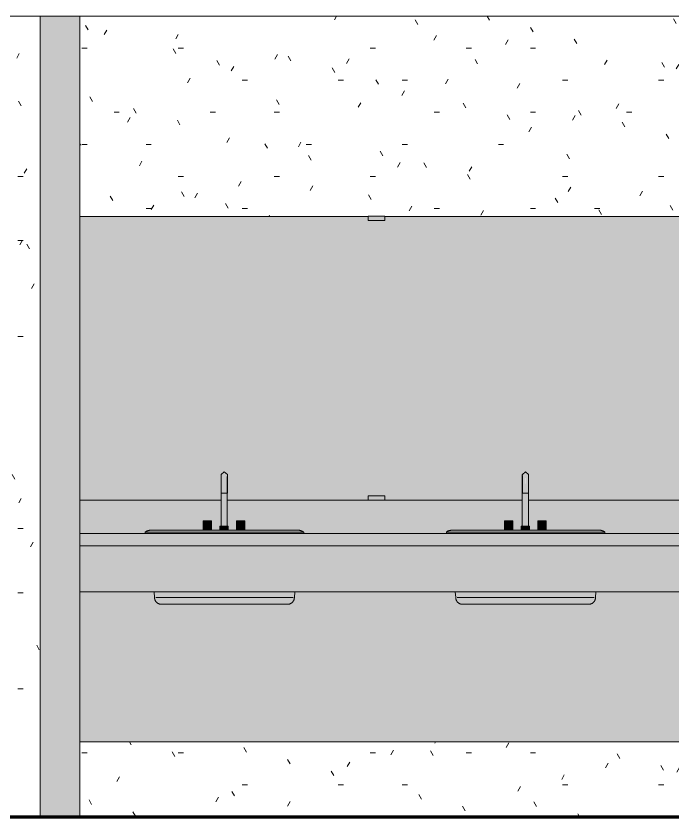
# Model space of a CAD drawing. Header units: inches. Extents: x -1667 to 6641, y -48 to 265.
# Drawn here: x 5582.5 to 5661.3, y 0 to 96 of the extents above; entities that cross this region are included whole.
import ezdxf

# ---------------------------------------------------------------- set-up
doc = ezdxf.new("R2010")
doc.units = ezdxf.units.IN
doc.header["$MEASUREMENT"] = 0
for name, color, linetype, lineweight in [('A-CLNG', 13, 'Continuous', 18), ('A-WALL-PATT', 111, 'Continuous', 18), ('C-TOPO', 7, 'Continuous', 9), ('I-WALL', 2, 'Continuous', 18), ('P-SANR-FIXT', 6, 'Continuous', 9), ('Q-CASE', 31, 'Continuous', 9), ('Q-SPCQ', 91, 'Continuous', 9)]:
    doc.layers.add(name, color=color, linetype=linetype, lineweight=lineweight)

# ---------------------------------------------------------------- blocks, each defined once
blk = doc.blocks.new('Open Source Metal Building_Exterior_rvt-18-MEN - SOUTH ELEVATION')
at = {"layer": 'C-TOPO', "color": 10, "lineweight": 80}
blk.add_line((-1113.61, 0), (-870.044, 0), dxfattribs=at)
at = {"layer": 'C-TOPO'}
blk.add_line((-1113.61, 0), (-870.044, 0), dxfattribs=at)
blk = doc.blocks.new('Sink Vanity-Round - 19_ x 19_-595517-MEN - SOUTH ELEVATION')
at = {"layer": 'P-SANR-FIXT'}
for points in [[(-993.263, 38.812), (-993.277, 41.369), (-993.565, 41.234), (-993.655, 40.943), (-993.644, 40.297), (-993.637, 40.25), (-993.651, 39.757), (-993.65, 39.031), (-993.655, 38.812), (-993.263, 38.812)], [(-992.971, 38.812), (-992.899, 38.812), (-992.904, 39.757), (-992.899, 39.937), (-992.914, 40.276), (-992.9, 40.507), (-992.904, 40.908), (-992.906, 41.007), (-992.991, 41.234), (-993.077, 41.293), (-993.277, 41.369), (-993.266, 40.206), (-993.263, 38.812), (-993.1, 38.812)], [(-993.288, 34.857), (-993.288, 38.812), (-993.656, 38.812), (-993.665, 34.857), (-993.398, 34.857)], [(-993.176, 34.857), (-992.915, 34.857), (-992.924, 38.812), (-993.288, 38.812), (-993.288, 34.857)], [(-995.138, 34.375), (-994.79, 34.375), (-994.79, 35.5), (-995.79, 35.5), (-995.79, 34.38), (-995.176, 34.375)], [(-992.79, 34.375), (-992.79, 34.857), (-993.79, 34.857), (-993.79, 34.375), (-992.838, 34.375)], [(-991.297, 34.375), (-990.79, 34.38), (-990.79, 35.5), (-991.79, 35.5), (-991.79, 34.375), (-991.398, 34.375)], [(-1002.754, 34.156), (-993.2, 34.156), (-993.204, 34.375), (-1002.178, 34.374), (-1002.321, 34.347), (-1002.465, 34.288)], [(-999.341, 34), (-993.2, 34), (-993.2, 34.156), (-1002.754, 34.156), (-1002.754, 34), (-1000.647, 34)], [(-1000.935, 34.374), (-1000.935, 34.375), (-1000.971, 34.375)], [(-983.98, 34), (-983.754, 34), (-983.754, 34.156), (-993.2, 34.156), (-993.2, 34), (-984.671, 34)], [(-997.931, 26.334), (-993.206, 26.334), (-993.206, 27), (-1001.464, 27), (-1001.455, 26.334), (-997.98, 26.334)], [(-987.661, 26.334), (-985.058, 26.334), (-985.047, 27), (-993.206, 27), (-993.206, 26.334), (-988.456, 26.334)], [(-1000.317, 25.5), (-993.211, 25.5), (-993.206, 26.334), (-1001.455, 26.334), (-1001.476, 26.232), (-1001.424, 26.017), (-1001.397, 25.883), (-1001.19, 25.685), (-1001.045, 25.572), (-1000.775, 25.508), (-1000.695, 25.5), (-1000.319, 25.5)]]:
    blk.add_hatch(color=256, dxfattribs=at).paths.add_polyline_path(points, flags=0)
h = blk.add_hatch(color=256, dxfattribs=at)
h.paths.add_polyline_path([(-987.288, 34.156), (-983.754, 34.156), (-984.026, 34.309), (-984.318, 34.374), (-985.735, 34.38), (-989.724, 34.382), (-992.538, 34.375), (-993.203, 34.361), (-993.2, 34.156), (-988.456, 34.156)], flags=0)
h.paths.add_polyline_path([(-992.538, 34.208), (-993.201, 34.232), (-993.2, 34.232)], flags=0)
h = blk.add_hatch(color=256, dxfattribs=at)
h.paths.add_polyline_path([(-988.456, 25.5), (-985.683, 25.519), (-985.505, 25.572), (-985.298, 25.692), (-985.258, 25.723), (-985.216, 25.828), (-985.068, 25.976), (-985.074, 26.098), (-985.035, 26.207), (-985.058, 26.334), (-993.206, 26.334), (-993.211, 25.5), (-989.697, 25.5)], flags=0)
h.paths.add_polyline_path([(-992.538, 25.541), (-993.209, 25.556), (-993.208, 25.556)], flags=0)
for p, q in [((-993.665, 38.812), (-993.665, 34.857)), ((-993.263, 38.812), (-993.631, 38.812)), ((-992.9, 38.812), (-993.263, 38.812)), ((-992.915, 34.857), (-992.915, 38.812)), ((-995.79, 35.5), (-995.79, 34.376)), ((-995.79, 35.5), (-994.79, 35.5)), ((-995.79, 35.5), (-995.79, 35.5)), ((-994.79, 34.375), (-994.79, 35.5)), ((-993.79, 34.857), (-993.79, 34.375)), ((-993.79, 34.857), (-992.79, 34.857)), ((-993.79, 34.857), (-993.79, 34.857)), ((-992.79, 34.375), (-992.79, 34.857)), ((-991.79, 35.5), (-991.79, 34.375)), ((-991.79, 35.5), (-990.79, 35.5)), ((-991.79, 35.5), (-991.79, 35.5)), ((-990.79, 34.377), (-990.79, 35.5)), ((-1002.754, 34.156), (-1002.754, 34)), ((-1002.754, 34.156), (-993.2, 34.156)), ((-993.204, 34.375), (-995.138, 34.375)), ((-991.273, 34.375), (-993.204, 34.375)), ((-993.2, 34.156), (-983.754, 34.156)), ((-983.754, 34), (-983.754, 34.156)), ((-1001.69, 27), (-1001.634, 26.334)), ((-984.874, 26.334), (-984.817, 27)), ((-993.206, 26.334), (-1001.496, 26.334)), ((-985.011, 26.334), (-993.206, 26.334))]:
    blk.add_line(p, q, dxfattribs=at)
at = {"layer": 'P-SANR-FIXT', "flags": 128}
for points in [[(-993.277, 41.369), (-993.649, 41.045), (-993.653, 41.014), (-993.654, 40.996), (-993.654, 40.98), (-993.655, 40.961), (-993.655, 40.941), (-993.656, 40.917), (-993.656, 40.89), (-993.657, 40.86), (-993.657, 40.827), (-993.658, 40.791), (-993.658, 40.752), (-993.659, 40.71), (-993.659, 40.665), (-993.659, 40.616), (-993.66, 40.565), (-993.66, 40.512), (-993.661, 40.455), (-993.661, 40.396), (-993.661, 40.335), (-993.662, 40.271), (-993.662, 40.204), (-993.662, 40.136), (-993.663, 40.065), (-993.663, 39.993), (-993.663, 39.918), (-993.663, 39.842), (-993.664, 39.764), (-993.664, 39.685), (-993.664, 39.604), (-993.664, 39.522), (-993.664, 39.439), (-993.665, 39.355), (-993.665, 39.269), (-993.665, 39.184), (-993.665, 39.097), (-993.665, 39.011), (-993.665, 38.923), (-993.665, 38.836), (-993.665, 38.812)], [(-993.277, 41.369), (-992.906, 41.045), (-992.902, 41.014), (-992.901, 40.996), (-992.901, 40.98), (-992.9, 40.961), (-992.9, 40.941), (-992.899, 40.917), (-992.899, 40.89), (-992.898, 40.86), (-992.898, 40.827), (-992.897, 40.791), (-992.897, 40.752), (-992.896, 40.71), (-992.896, 40.665), (-992.896, 40.616), (-992.895, 40.565), (-992.895, 40.512), (-992.894, 40.455), (-992.894, 40.396), (-992.894, 40.335), (-992.893, 40.271), (-992.893, 40.204), (-992.893, 40.136), (-992.892, 40.065), (-992.892, 39.993), (-992.892, 39.918), (-992.892, 39.842), (-992.891, 39.764), (-992.891, 39.685), (-992.891, 39.604), (-992.891, 39.522), (-992.891, 39.439), (-992.89, 39.355), (-992.89, 39.269), (-992.89, 39.184), (-992.89, 39.097), (-992.89, 39.011), (-992.89, 38.923), (-992.89, 38.836), (-992.89, 38.812)], [(-993.651, 40.962), (-993.65, 40.958), (-993.65, 40.948), (-993.65, 40.933), (-993.649, 40.913), (-993.649, 40.891), (-993.648, 40.864), (-993.648, 40.834), (-993.647, 40.801), (-993.647, 40.764), (-993.647, 40.724), (-993.646, 40.681), (-993.646, 40.635), (-993.645, 40.586), (-993.645, 40.534), (-993.645, 40.48), (-993.644, 40.423), (-993.644, 40.363), (-993.643, 40.3), (-993.643, 40.235), (-993.643, 40.168), (-993.642, 40.099), (-993.642, 40.028), (-993.642, 39.955), (-993.642, 39.879), (-993.641, 39.803), (-993.641, 39.724), (-993.641, 39.644), (-993.641, 39.563), (-993.641, 39.481), (-993.641, 39.397), (-993.64, 39.313), (-993.64, 39.227), (-993.64, 39.142), (-993.64, 39.055), (-993.64, 38.968), (-993.64, 38.881), (-993.64, 38.812)], [(-992.904, 40.962), (-992.905, 40.958), (-992.905, 40.948), (-992.905, 40.933), (-992.906, 40.913), (-992.906, 40.891), (-992.907, 40.864), (-992.907, 40.834), (-992.908, 40.801), (-992.908, 40.764), (-992.908, 40.724), (-992.909, 40.681), (-992.909, 40.635), (-992.91, 40.586), (-992.91, 40.534), (-992.91, 40.48), (-992.911, 40.423), (-992.911, 40.363), (-992.912, 40.3), (-992.912, 40.235), (-992.912, 40.168), (-992.913, 40.099), (-992.913, 40.028), (-992.913, 39.955), (-992.913, 39.879), (-992.914, 39.803), (-992.914, 39.724), (-992.914, 39.644), (-992.914, 39.563), (-992.914, 39.481), (-992.914, 39.397), (-992.915, 39.313), (-992.915, 39.227), (-992.915, 39.142), (-992.915, 39.055), (-992.915, 38.968), (-992.915, 38.881), (-992.915, 38.812)], [(-1002.754, 34.156), (-1002.718, 34.182), (-1002.682, 34.207), (-1002.645, 34.23), (-1002.607, 34.252), (-1002.568, 34.272), (-1002.528, 34.291), (-1002.487, 34.308), (-1002.446, 34.323), (-1002.404, 34.337), (-1002.362, 34.349), (-1002.32, 34.359), (-1002.276, 34.368), (-1002.233, 34.374), (-1002.19, 34.38), (-1002.146, 34.383), (-1002.102, 34.385), (-1002.083, 34.385)], [(-993.203, 34.385), (-993.557, 34.385), (-993.909, 34.385), (-994.261, 34.385), (-994.611, 34.385), (-994.959, 34.385), (-995.304, 34.385), (-995.645, 34.385), (-995.983, 34.385), (-996.317, 34.385), (-996.646, 34.385), (-996.969, 34.385), (-997.286, 34.385), (-997.597, 34.385), (-997.901, 34.385), (-998.198, 34.385), (-998.486, 34.385), (-998.766, 34.385), (-999.038, 34.385), (-999.3, 34.385), (-999.552, 34.385), (-999.795, 34.385), (-1000.027, 34.385), (-1000.248, 34.385), (-1000.458, 34.385), (-1000.656, 34.385), (-1000.843, 34.385), (-1001.017, 34.385), (-1001.179, 34.385), (-1001.328, 34.385), (-1001.465, 34.385), (-1001.588, 34.385), (-1001.698, 34.385), (-1001.794, 34.385), (-1001.877, 34.385), (-1001.946, 34.385), (-1002.001, 34.385), (-1002.042, 34.385), (-1002.069, 34.385), (-1002.082, 34.385), (-1002.083, 34.385)], [(-1002.083, 34.385), (-1002.076, 34.385), (-1002.055, 34.385), (-1002.02, 34.385), (-1001.97, 34.385), (-1001.907, 34.385), (-1001.83, 34.385), (-1001.739, 34.385), (-1001.635, 34.385), (-1001.517, 34.385), (-1001.386, 34.385), (-1001.242, 34.385), (-1001.085, 34.385), (-1000.916, 34.385), (-1000.735, 34.385), (-1000.541, 34.385), (-1000.336, 34.385), (-1000.119, 34.385), (-999.892, 34.385), (-999.654, 34.385), (-999.405, 34.385), (-999.147, 34.385), (-998.879, 34.385), (-998.603, 34.385), (-998.318, 34.385), (-998.024, 34.385), (-997.723, 34.385), (-997.415, 34.385), (-997.101, 34.385), (-996.78, 34.385), (-996.453, 34.385), (-996.121, 34.385), (-995.789, 34.385)], [(-994.79, 34.385), (-994.754, 34.385), (-994.405, 34.385), (-994.054, 34.385), (-993.789, 34.385)], [(-984.424, 34.385), (-984.431, 34.385), (-984.452, 34.385), (-984.488, 34.385), (-984.537, 34.385), (-984.6, 34.385), (-984.677, 34.385), (-984.768, 34.385), (-984.872, 34.385), (-984.99, 34.385), (-985.121, 34.385), (-985.265, 34.385), (-985.422, 34.385), (-985.591, 34.385), (-985.773, 34.385), (-985.966, 34.385), (-986.172, 34.385), (-986.388, 34.385), (-986.616, 34.385), (-986.854, 34.385), (-987.102, 34.385), (-987.36, 34.385), (-987.628, 34.385), (-987.905, 34.385), (-988.19, 34.385), (-988.483, 34.385), (-988.784, 34.385), (-989.092, 34.385), (-989.407, 34.385), (-989.728, 34.385), (-990.054, 34.385), (-990.386, 34.385), (-990.722, 34.385), (-991.062, 34.385), (-991.406, 34.385), (-991.753, 34.385), (-992.102, 34.385), (-992.453, 34.385), (-992.805, 34.385), (-993.158, 34.385), (-993.203, 34.385)], [(-992.79, 34.385), (-992.598, 34.385), (-992.247, 34.385), (-991.897, 34.385), (-991.789, 34.385)], [(-990.79, 34.385), (-990.524, 34.385), (-990.19, 34.385), (-989.862, 34.385), (-989.538, 34.385), (-989.221, 34.385), (-988.91, 34.385), (-988.606, 34.385), (-988.31, 34.385), (-988.021, 34.385), (-987.741, 34.385), (-987.469, 34.385), (-987.207, 34.385), (-986.955, 34.385), (-986.712, 34.385), (-986.481, 34.385), (-986.259, 34.385), (-986.05, 34.385), (-985.851, 34.385), (-985.665, 34.385), (-985.49, 34.385), (-985.328, 34.385), (-985.179, 34.385), (-985.043, 34.385), (-984.919, 34.385), (-984.809, 34.385), (-984.713, 34.385), (-984.63, 34.385), (-984.561, 34.385), (-984.506, 34.385), (-984.465, 34.385), (-984.438, 34.385), (-984.425, 34.385), (-984.424, 34.385)], [(-984.424, 34.385), (-984.38, 34.384), (-984.336, 34.381), (-984.293, 34.377), (-984.249, 34.371), (-984.206, 34.363), (-984.163, 34.353), (-984.121, 34.342), (-984.079, 34.329), (-984.037, 34.314), (-983.997, 34.298), (-983.957, 34.28), (-983.917, 34.261), (-983.879, 34.24), (-983.841, 34.217), (-983.804, 34.193), (-983.769, 34.168), (-983.754, 34.156)], [(-1000.824, 25.5), (-1000.857, 25.501), (-1000.889, 25.503), (-1000.921, 25.506), (-1000.953, 25.51), (-1000.985, 25.516), (-1001.017, 25.523), (-1001.048, 25.532), (-1001.079, 25.541), (-1001.11, 25.552), (-1001.14, 25.564), (-1001.169, 25.577), (-1001.198, 25.591), (-1001.227, 25.607), (-1001.254, 25.624), (-1001.281, 25.641), (-1001.308, 25.66), (-1001.333, 25.68), (-1001.358, 25.701), (-1001.382, 25.723), (-1001.405, 25.746), (-1001.427, 25.769), (-1001.448, 25.794), (-1001.468, 25.819), (-1001.488, 25.845), (-1001.506, 25.872), (-1001.523, 25.9), (-1001.538, 25.928), (-1001.553, 25.957), (-1001.567, 25.986), (-1001.579, 26.016), (-1001.59, 26.047), (-1001.6, 26.078), (-1001.609, 26.109), (-1001.616, 26.14), (-1001.622, 26.172), (-1001.627, 26.204), (-1001.631, 26.236), (-1001.633, 26.269), (-1001.634, 26.301), (-1001.634, 26.333), (-1001.634, 26.334)], [(-984.874, 26.334), (-984.873, 26.302), (-984.874, 26.269), (-984.877, 26.237), (-984.88, 26.205), (-984.885, 26.173), (-984.891, 26.141), (-984.899, 26.109), (-984.907, 26.078), (-984.917, 26.047), (-984.928, 26.017), (-984.94, 25.987), (-984.954, 25.958), (-984.969, 25.929), (-984.984, 25.9), (-985.001, 25.873), (-985.019, 25.846), (-985.038, 25.82), (-985.059, 25.794), (-985.08, 25.77), (-985.102, 25.746), (-985.125, 25.723), (-985.149, 25.701), (-985.173, 25.681), (-985.199, 25.661), (-985.225, 25.642), (-985.252, 25.624), (-985.28, 25.607), (-985.309, 25.592), (-985.338, 25.577), (-985.367, 25.564), (-985.397, 25.552), (-985.428, 25.541), (-985.459, 25.532), (-985.49, 25.523), (-985.521, 25.516), (-985.553, 25.51), (-985.585, 25.506), (-985.618, 25.503), (-985.65, 25.501), (-985.682, 25.5), (-985.683, 25.5)], [(-1000.519, 25.5), (-1000.598, 25.5), (-1000.666, 25.5), (-1000.721, 25.5), (-1000.765, 25.5), (-1000.797, 25.5), (-1000.817, 25.5), (-1000.824, 25.5), (-1000.824, 25.5)], [(-1000.824, 25.5), (-1000.818, 25.5), (-1000.8, 25.5), (-1000.77, 25.5), (-1000.728, 25.5), (-1000.673, 25.5), (-1000.607, 25.5), (-1000.529, 25.5), (-1000.44, 25.5), (-1000.339, 25.5), (-1000.227, 25.5), (-1000.103, 25.5), (-999.969, 25.5), (-999.824, 25.5), (-999.668, 25.5), (-999.502, 25.5), (-999.326, 25.5), (-999.14, 25.5), (-998.945, 25.5), (-998.741, 25.5), (-998.528, 25.5), (-998.307, 25.5), (-998.077, 25.5), (-997.84, 25.5), (-997.596, 25.5), (-997.344, 25.5), (-997.086, 25.5), (-996.822, 25.5), (-996.552, 25.5), (-996.277, 25.5), (-995.997, 25.5), (-995.713, 25.5), (-995.424, 25.5), (-995.133, 25.5), (-994.838, 25.5), (-994.54, 25.5), (-994.241, 25.5), (-993.94, 25.5), (-993.638, 25.5), (-993.335, 25.5), (-993.211, 25.5)], [(-993.211, 25.5), (-992.908, 25.5), (-992.606, 25.5), (-992.305, 25.5), (-992.005, 25.5), (-991.707, 25.5), (-991.412, 25.5), (-991.12, 25.5), (-990.831, 25.5), (-990.546, 25.5), (-990.266, 25.5), (-989.99, 25.5), (-989.72, 25.5), (-989.455, 25.5), (-989.196, 25.5), (-988.943, 25.5), (-988.698, 25.5), (-988.46, 25.5), (-988.229, 25.5), (-988.007, 25.5), (-987.793, 25.5), (-987.588, 25.5), (-987.391, 25.5), (-987.204, 25.5), (-987.027, 25.5), (-986.86, 25.5), (-986.703, 25.5), (-986.556, 25.5), (-986.421, 25.5), (-986.296, 25.5), (-986.182, 25.5), (-986.08, 25.5), (-985.989, 25.5), (-985.909, 25.5), (-985.842, 25.5), (-985.786, 25.5), (-985.742, 25.5), (-985.71, 25.5), (-985.691, 25.5), (-985.683, 25.5), (-985.683, 25.5)], [(-985.683, 25.5), (-985.689, 25.5), (-985.707, 25.5), (-985.737, 25.5), (-985.78, 25.5), (-985.834, 25.5), (-985.9, 25.5), (-985.978, 25.5)]]:
    blk.add_lwpolyline(points, dxfattribs=at)
blk = doc.blocks.new('Sink Vanity-Round - 19_ x 19_-V44-MEN - SOUTH ELEVATION')
at = {"layer": 'P-SANR-FIXT'}
for points in [[(-957.446, 38.812), (-957.152, 38.812), (-957.166, 41.369), (-957.453, 41.234), (-957.544, 40.943), (-957.533, 40.297), (-957.525, 40.25), (-957.539, 39.757), (-957.539, 39.031), (-957.544, 38.812), (-957.519, 38.812)], [(-956.859, 38.812), (-956.788, 38.812), (-956.802, 39.453), (-956.788, 39.937), (-956.803, 40.276), (-956.789, 40.507), (-956.793, 40.908), (-956.794, 41.007), (-956.88, 41.234), (-956.966, 41.293), (-957.166, 41.369), (-957.154, 40.206), (-957.152, 38.812), (-956.989, 38.812)], [(-957.176, 34.857), (-957.176, 38.812), (-957.545, 38.812), (-957.554, 34.857), (-957.287, 34.857)], [(-957.065, 34.857), (-956.804, 34.857), (-956.813, 38.812), (-957.176, 38.812), (-957.176, 34.857)], [(-958.772, 34.375), (-958.679, 34.375), (-958.679, 35.5), (-959.679, 35.5), (-959.678, 34.38), (-958.865, 34.375)], [(-956.679, 34.375), (-956.679, 34.857), (-957.679, 34.857), (-957.679, 34.375), (-956.727, 34.375)], [(-955.162, 34.375), (-954.679, 34.38), (-954.679, 35.5), (-955.679, 35.5), (-955.679, 34.375), (-955.186, 34.375)], [(-964.536, 34.156), (-957.088, 34.156), (-957.093, 34.375), (-966.067, 34.374), (-966.209, 34.347), (-966.642, 34.156), (-965.678, 34.156)], [(-958.524, 34), (-957.088, 34), (-957.088, 34.156), (-966.642, 34.156), (-966.642, 34), (-959.204, 34)], [(-964.824, 34.374), (-964.824, 34.375), (-964.86, 34.375)], [(-951.177, 34), (-947.642, 34), (-947.642, 34.156), (-957.088, 34.156), (-957.088, 34), (-952.972, 34)], [(-964.524, 26.334), (-957.095, 26.334), (-957.094, 27), (-965.308, 27), (-965.299, 26.334), (-964.961, 26.334)], [(-957.095, 26.334), (-948.99, 26.334), (-948.983, 27), (-957.094, 27)], [(-960.307, 25.5), (-957.099, 25.5), (-957.095, 26.334), (-965.299, 26.334), (-965.327, 26.187), (-965.291, 26.036), (-965.25, 25.889), (-965.233, 25.854), (-965.029, 25.656), (-964.864, 25.558), (-964.67, 25.512), (-964.539, 25.5), (-960.622, 25.5)]]:
    blk.add_hatch(color=256, dxfattribs=at).paths.add_polyline_path(points, flags=0)
h = blk.add_hatch(color=256, dxfattribs=at)
h.paths.add_polyline_path([(-953.082, 34.156), (-947.642, 34.156), (-947.915, 34.309), (-948.207, 34.374), (-949.493, 34.381), (-953.613, 34.382), (-955.826, 34.375), (-957.092, 34.361), (-957.088, 34.156), (-953.974, 34.156)], flags=0)
h.paths.add_polyline_path([(-955.803, 34.186), (-957.089, 34.232), (-957.088, 34.232)], flags=0)
h = blk.add_hatch(color=256, dxfattribs=at)
h.paths.add_polyline_path([(-955.803, 25.5), (-949.751, 25.5), (-949.43, 25.564), (-949.174, 25.716), (-949.125, 25.836), (-949, 25.968), (-948.981, 26.009), (-948.984, 26.091), (-948.958, 26.165), (-949, 26.334), (-957.095, 26.334), (-957.099, 25.5), (-956.483, 25.5)], flags=0)
h.paths.add_polyline_path([(-956.483, 25.542), (-957.098, 25.556), (-957.097, 25.556)], flags=0)
for p, q in [((-957.554, 38.812), (-957.554, 34.857)), ((-957.152, 38.812), (-957.52, 38.812)), ((-956.789, 38.812), (-957.152, 38.812)), ((-956.804, 34.857), (-956.804, 38.812)), ((-959.679, 35.5), (-959.679, 34.376)), ((-959.679, 35.5), (-958.679, 35.5)), ((-959.679, 35.5), (-959.679, 35.5)), ((-958.679, 34.375), (-958.679, 35.5)), ((-957.679, 34.857), (-957.679, 34.375)), ((-957.679, 34.857), (-956.679, 34.857)), ((-957.679, 34.857), (-957.679, 34.857)), ((-956.679, 34.375), (-956.679, 34.857)), ((-955.679, 35.5), (-955.679, 34.375)), ((-955.679, 35.5), (-954.679, 35.5)), ((-955.679, 35.5), (-955.679, 35.5)), ((-954.679, 34.377), (-954.679, 35.5)), ((-966.642, 34.156), (-966.642, 34)), ((-966.642, 34.156), (-957.088, 34.156)), ((-957.093, 34.375), (-959.026, 34.375)), ((-955.162, 34.375), (-957.093, 34.375)), ((-957.088, 34.156), (-947.642, 34.156)), ((-947.642, 34), (-947.642, 34.156)), ((-965.579, 27), (-965.522, 26.334)), ((-948.762, 26.334), (-948.706, 27)), ((-957.095, 26.334), (-965.35, 26.334)), ((-948.943, 26.334), (-957.095, 26.334))]:
    blk.add_line(p, q, dxfattribs=at)
at = {"layer": 'P-SANR-FIXT', "flags": 128}
for points in [[(-957.166, 41.369), (-957.538, 41.045), (-957.541, 41.014), (-957.542, 40.996), (-957.543, 40.98), (-957.543, 40.961), (-957.544, 40.941), (-957.545, 40.917), (-957.545, 40.89), (-957.545, 40.86), (-957.546, 40.827), (-957.546, 40.791), (-957.547, 40.752), (-957.547, 40.71), (-957.548, 40.665), (-957.548, 40.616), (-957.549, 40.565), (-957.549, 40.512), (-957.549, 40.455), (-957.55, 40.396), (-957.55, 40.335), (-957.55, 40.271), (-957.551, 40.204), (-957.551, 40.136), (-957.551, 40.065), (-957.552, 39.993), (-957.552, 39.918), (-957.552, 39.842), (-957.552, 39.764), (-957.553, 39.685), (-957.553, 39.604), (-957.553, 39.522), (-957.553, 39.439), (-957.553, 39.355), (-957.553, 39.269), (-957.553, 39.184), (-957.553, 39.097), (-957.554, 39.011), (-957.554, 38.923), (-957.554, 38.836), (-957.554, 38.812)], [(-957.166, 41.369), (-956.794, 41.045), (-956.791, 41.014), (-956.79, 40.996), (-956.789, 40.98), (-956.789, 40.961), (-956.788, 40.941), (-956.788, 40.917), (-956.787, 40.89), (-956.787, 40.86), (-956.786, 40.827), (-956.786, 40.791), (-956.785, 40.752), (-956.785, 40.71), (-956.785, 40.665), (-956.784, 40.616), (-956.784, 40.565), (-956.783, 40.512), (-956.783, 40.455), (-956.783, 40.396), (-956.782, 40.335), (-956.782, 40.271), (-956.782, 40.204), (-956.781, 40.136), (-956.781, 40.065), (-956.781, 39.993), (-956.78, 39.918), (-956.78, 39.842), (-956.78, 39.764), (-956.78, 39.685), (-956.78, 39.604), (-956.779, 39.522), (-956.779, 39.439), (-956.779, 39.355), (-956.779, 39.269), (-956.779, 39.184), (-956.779, 39.097), (-956.779, 39.011), (-956.779, 38.923), (-956.779, 38.836), (-956.779, 38.812)], [(-957.539, 40.962), (-957.539, 40.958), (-957.539, 40.948), (-957.538, 40.933), (-957.538, 40.913), (-957.537, 40.891), (-957.537, 40.864), (-957.537, 40.834), (-957.536, 40.801), (-957.536, 40.764), (-957.535, 40.724), (-957.535, 40.681), (-957.534, 40.635), (-957.534, 40.586), (-957.534, 40.534), (-957.533, 40.48), (-957.533, 40.423), (-957.532, 40.363), (-957.532, 40.3), (-957.532, 40.235), (-957.531, 40.168), (-957.531, 40.099), (-957.531, 40.028), (-957.531, 39.955), (-957.53, 39.879), (-957.53, 39.803), (-957.53, 39.724), (-957.53, 39.644), (-957.53, 39.563), (-957.529, 39.481), (-957.529, 39.397), (-957.529, 39.313), (-957.529, 39.227), (-957.529, 39.142), (-957.529, 39.055), (-957.529, 38.968), (-957.529, 38.881), (-957.529, 38.812)], [(-956.793, 40.962), (-956.793, 40.958), (-956.794, 40.948), (-956.794, 40.933), (-956.794, 40.913), (-956.795, 40.891), (-956.795, 40.864), (-956.796, 40.834), (-956.796, 40.801), (-956.797, 40.764), (-956.797, 40.724), (-956.798, 40.681), (-956.798, 40.635), (-956.798, 40.586), (-956.799, 40.534), (-956.799, 40.48), (-956.8, 40.423), (-956.8, 40.363), (-956.8, 40.3), (-956.801, 40.235), (-956.801, 40.168), (-956.801, 40.099), (-956.801, 40.028), (-956.802, 39.955), (-956.802, 39.879), (-956.802, 39.803), (-956.802, 39.724), (-956.803, 39.644), (-956.803, 39.563), (-956.803, 39.481), (-956.803, 39.397), (-956.803, 39.313), (-956.803, 39.227), (-956.803, 39.142), (-956.803, 39.055), (-956.804, 38.968), (-956.804, 38.881), (-956.804, 38.812)], [(-966.642, 34.156), (-966.607, 34.182), (-966.571, 34.207), (-966.533, 34.23), (-966.495, 34.252), (-966.456, 34.272), (-966.416, 34.291), (-966.376, 34.308), (-966.335, 34.323), (-966.293, 34.337), (-966.251, 34.349), (-966.208, 34.359), (-966.165, 34.368), (-966.122, 34.374), (-966.078, 34.38), (-966.034, 34.383), (-965.991, 34.385), (-965.972, 34.385)], [(-957.092, 34.385), (-957.445, 34.385), (-957.798, 34.385), (-958.149, 34.385), (-958.499, 34.385), (-958.847, 34.385), (-959.192, 34.385), (-959.534, 34.385), (-959.872, 34.385), (-960.206, 34.385), (-960.534, 34.385), (-960.858, 34.385), (-961.175, 34.385), (-961.486, 34.385), (-961.79, 34.385), (-962.086, 34.385), (-962.375, 34.385), (-962.655, 34.385), (-962.927, 34.385), (-963.189, 34.385), (-963.441, 34.385), (-963.684, 34.385), (-963.915, 34.385), (-964.137, 34.385), (-964.346, 34.385), (-964.545, 34.385), (-964.731, 34.385), (-964.906, 34.385), (-965.068, 34.385), (-965.217, 34.385), (-965.353, 34.385), (-965.477, 34.385), (-965.587, 34.385), (-965.683, 34.385), (-965.766, 34.385), (-965.835, 34.385), (-965.89, 34.385), (-965.931, 34.385), (-965.958, 34.385), (-965.971, 34.385), (-965.972, 34.385)], [(-965.972, 34.385), (-965.965, 34.385), (-965.944, 34.385), (-965.908, 34.385), (-965.859, 34.385), (-965.796, 34.385), (-965.719, 34.385), (-965.628, 34.385), (-965.524, 34.385), (-965.406, 34.385), (-965.275, 34.385), (-965.131, 34.385), (-964.974, 34.385), (-964.805, 34.385), (-964.623, 34.385), (-964.43, 34.385), (-964.224, 34.385), (-964.008, 34.385), (-963.78, 34.385), (-963.542, 34.385), (-963.294, 34.385), (-963.036, 34.385), (-962.768, 34.385), (-962.491, 34.385), (-962.206, 34.385), (-961.913, 34.385), (-961.612, 34.385), (-961.304, 34.385), (-960.989, 34.385), (-960.668, 34.385), (-960.342, 34.385), (-960.01, 34.385), (-959.678, 34.385)], [(-958.679, 34.385), (-958.643, 34.385), (-958.294, 34.385), (-957.943, 34.385), (-957.678, 34.385)], [(-948.313, 34.385), (-948.32, 34.385), (-948.341, 34.385), (-948.376, 34.385), (-948.426, 34.385), (-948.489, 34.385), (-948.566, 34.385), (-948.657, 34.385), (-948.761, 34.385), (-948.879, 34.385), (-949.01, 34.385), (-949.154, 34.385), (-949.311, 34.385), (-949.48, 34.385), (-949.661, 34.385), (-949.855, 34.385), (-950.06, 34.385), (-950.277, 34.385), (-950.504, 34.385), (-950.742, 34.385), (-950.991, 34.385), (-951.249, 34.385), (-951.517, 34.385), (-951.793, 34.385), (-952.078, 34.385), (-952.372, 34.385), (-952.673, 34.385), (-952.981, 34.385), (-953.295, 34.385), (-953.616, 34.385), (-953.943, 34.385), (-954.275, 34.385), (-954.611, 34.385), (-954.951, 34.385), (-955.295, 34.385), (-955.642, 34.385), (-955.991, 34.385), (-956.342, 34.385), (-956.694, 34.385), (-957.047, 34.385), (-957.092, 34.385)], [(-956.679, 34.385), (-956.487, 34.385), (-956.135, 34.385), (-955.785, 34.385), (-955.678, 34.385)], [(-954.679, 34.385), (-954.413, 34.385), (-954.079, 34.385), (-953.75, 34.385), (-953.427, 34.385), (-953.11, 34.385), (-952.799, 34.385), (-952.495, 34.385), (-952.198, 34.385), (-951.91, 34.385), (-951.63, 34.385), (-951.358, 34.385), (-951.096, 34.385), (-950.844, 34.385), (-950.601, 34.385), (-950.369, 34.385), (-950.148, 34.385), (-949.938, 34.385), (-949.74, 34.385), (-949.553, 34.385), (-949.379, 34.385), (-949.217, 34.385), (-949.068, 34.385), (-948.931, 34.385), (-948.808, 34.385), (-948.698, 34.385), (-948.602, 34.385), (-948.519, 34.385), (-948.45, 34.385), (-948.395, 34.385), (-948.354, 34.385), (-948.327, 34.385), (-948.314, 34.385), (-948.313, 34.385)], [(-948.313, 34.385), (-948.269, 34.384), (-948.225, 34.381), (-948.181, 34.377), (-948.138, 34.371), (-948.095, 34.363), (-948.052, 34.353), (-948.009, 34.342), (-947.967, 34.329), (-947.926, 34.314), (-947.885, 34.298), (-947.845, 34.28), (-947.806, 34.261), (-947.767, 34.24), (-947.73, 34.217), (-947.693, 34.193), (-947.657, 34.168), (-947.642, 34.156)], [(-964.713, 25.5), (-964.745, 25.501), (-964.778, 25.503), (-964.81, 25.506), (-964.842, 25.51), (-964.874, 25.516), (-964.905, 25.523), (-964.937, 25.532), (-964.968, 25.541), (-964.998, 25.552), (-965.028, 25.564), (-965.058, 25.577), (-965.087, 25.591), (-965.115, 25.607), (-965.143, 25.624), (-965.17, 25.641), (-965.196, 25.66), (-965.222, 25.68), (-965.247, 25.701), (-965.271, 25.723), (-965.294, 25.746), (-965.316, 25.769), (-965.337, 25.794), (-965.357, 25.819), (-965.376, 25.845), (-965.394, 25.872), (-965.411, 25.9), (-965.427, 25.928), (-965.442, 25.957), (-965.455, 25.986), (-965.468, 26.016), (-965.479, 26.047), (-965.489, 26.078), (-965.497, 26.109), (-965.505, 26.14), (-965.511, 26.172), (-965.516, 26.204), (-965.519, 26.236), (-965.522, 26.269), (-965.523, 26.301), (-965.522, 26.333), (-965.522, 26.334)], [(-948.762, 26.334), (-948.762, 26.302), (-948.763, 26.269), (-948.765, 26.237), (-948.769, 26.205), (-948.774, 26.173), (-948.78, 26.141), (-948.787, 26.109), (-948.796, 26.078), (-948.806, 26.047), (-948.817, 26.017), (-948.829, 25.987), (-948.843, 25.958), (-948.857, 25.929), (-948.873, 25.9), (-948.89, 25.873), (-948.908, 25.846), (-948.927, 25.82), (-948.947, 25.794), (-948.968, 25.77), (-948.99, 25.746), (-949.013, 25.723), (-949.037, 25.701), (-949.062, 25.681), (-949.088, 25.661), (-949.114, 25.642), (-949.141, 25.624), (-949.169, 25.607), (-949.197, 25.592), (-949.226, 25.577), (-949.256, 25.564), (-949.286, 25.552), (-949.316, 25.541), (-949.347, 25.532), (-949.379, 25.523), (-949.41, 25.516), (-949.442, 25.51), (-949.474, 25.506), (-949.506, 25.503), (-949.539, 25.501), (-949.571, 25.5), (-949.572, 25.5)], [(-964.441, 25.5), (-964.487, 25.5), (-964.554, 25.5), (-964.61, 25.5), (-964.654, 25.5), (-964.686, 25.5), (-964.705, 25.5), (-964.713, 25.5), (-964.713, 25.5)], [(-964.713, 25.5), (-964.707, 25.5), (-964.689, 25.5), (-964.659, 25.5), (-964.616, 25.5), (-964.562, 25.5), (-964.496, 25.5), (-964.418, 25.5), (-964.329, 25.5), (-964.228, 25.5), (-964.115, 25.5), (-963.992, 25.5), (-963.857, 25.5), (-963.712, 25.5), (-963.557, 25.5), (-963.391, 25.5), (-963.215, 25.5), (-963.029, 25.5), (-962.834, 25.5), (-962.63, 25.5), (-962.417, 25.5), (-962.195, 25.5), (-961.966, 25.5), (-961.729, 25.5), (-961.484, 25.5), (-961.233, 25.5), (-960.975, 25.5), (-960.711, 25.5), (-960.441, 25.5), (-960.166, 25.5), (-959.886, 25.5), (-959.601, 25.5), (-959.313, 25.5), (-959.021, 25.5), (-958.726, 25.5), (-958.429, 25.5), (-958.13, 25.5), (-957.829, 25.5), (-957.527, 25.5), (-957.224, 25.5), (-957.099, 25.5)], [(-957.099, 25.5), (-956.797, 25.5), (-956.494, 25.5), (-956.193, 25.5), (-955.894, 25.5), (-955.596, 25.5), (-955.301, 25.5), (-955.009, 25.5), (-954.72, 25.5), (-954.435, 25.5), (-954.155, 25.5), (-953.879, 25.5), (-953.608, 25.5), (-953.343, 25.5), (-953.085, 25.5), (-952.832, 25.5), (-952.587, 25.5), (-952.349, 25.5), (-952.118, 25.5), (-951.896, 25.5), (-951.682, 25.5), (-951.476, 25.5), (-951.28, 25.5), (-951.093, 25.5), (-950.916, 25.5), (-950.749, 25.5), (-950.592, 25.5), (-950.445, 25.5), (-950.309, 25.5), (-950.184, 25.5), (-950.071, 25.5), (-949.968, 25.5), (-949.877, 25.5), (-949.798, 25.5), (-949.73, 25.5), (-949.675, 25.5), (-949.631, 25.5), (-949.599, 25.5), (-949.579, 25.5), (-949.572, 25.5), (-949.572, 25.5)], [(-949.572, 25.5), (-949.578, 25.5), (-949.596, 25.5), (-949.626, 25.5), (-949.668, 25.5), (-949.723, 25.5), (-949.789, 25.5), (-949.844, 25.5)]]:
    blk.add_lwpolyline(points, dxfattribs=at)
blk = doc.blocks.new('Bradley-Washroom_Accessories-Mirrors-747_Standard - 60_ x 36_ _ BradEX 2-663032-MEN - SOUTH ELEVATION')
at = {"layer": 'Q-SPCQ'}
for points in [[(-974.013, 71.5), (-974.013, 72.031), (-976.013, 72.031), (-976.013, 71.5)], [(-904.013, 71.5), (-902.013, 71.5), (-902.013, 72.031), (-904.013, 72.031)], [(-939.476, 38), (-921.471, 38), (-921.457, 41.019), (-921.378, 41.234), (-921.269, 41.293), (-921.088, 41.368), (-920.838, 41.258), (-920.805, 41.234), (-920.715, 40.996), (-920.719, 40.041), (-920.719, 39.716), (-920.72, 39.171), (-920.728, 38.812), (-920.737, 38.812), (-920.728, 38), (-904.013, 38), (-904.013, 38.5), (-902.013, 38.5), (-902.013, 38), (-885.471, 38), (-885.457, 41.019), (-885.377, 41.234), (-885.3, 41.28), (-885.085, 41.367), (-884.859, 41.272), (-884.804, 41.234), (-884.715, 40.996), (-884.718, 40.041), (-884.718, 39.716), (-884.72, 39.171), (-884.728, 38.812), (-884.737, 38.812), (-884.728, 38), (-867.013, 38), (-867.013, 72), (-902.013, 72), (-902.013, 71.5), (-904.013, 71.5), (-904.013, 72), (-974.013, 72), (-974.013, 71.5), (-976.013, 71.5), (-976.013, 72), (-1010.61, 72), (-1010.61, 38), (-993.658, 38), (-993.644, 41.019), (-993.565, 41.234), (-993.455, 41.293), (-993.275, 41.368), (-993.025, 41.258), (-992.991, 41.234), (-992.902, 40.996), (-992.905, 40.041), (-992.906, 39.716), (-992.907, 39.171), (-992.915, 38.812), (-992.924, 38.812), (-992.915, 38), (-976.013, 38), (-976.013, 38.5), (-974.013, 38.5), (-974.013, 38), (-957.546, 38), (-957.533, 41.019), (-957.453, 41.234), (-957.376, 41.28), (-957.161, 41.367), (-956.935, 41.272), (-956.88, 41.234), (-956.791, 40.996), (-956.794, 40.041), (-956.794, 39.716), (-956.796, 39.171), (-956.804, 38.812), (-956.813, 38.812), (-956.804, 38), (-950.36, 38)], [(-974.013, 38), (-974.013, 38.5), (-976.013, 38.5), (-976.013, 38)], [(-902.013, 38), (-902.013, 38.5), (-904.013, 38.5), (-904.013, 38)]]:
    blk.add_hatch(color=256, dxfattribs=at).paths.add_polyline_path(points, flags=0)
for p, q in [((-976.013, 71.5), (-976.013, 72.031)), ((-976.013, 72.031), (-974.013, 72.031)), ((-974.013, 72.031), (-974.013, 71.5)), ((-904.013, 71.5), (-904.013, 72.031)), ((-904.013, 72.031), (-902.013, 72.031)), ((-902.013, 72.031), (-902.013, 71.5)), ((-976.013, 72), (-1010.61, 72)), ((-976.013, 71.5), (-974.013, 71.5)), ((-904.013, 72), (-974.013, 72)), ((-904.013, 71.5), (-902.013, 71.5)), ((-867.013, 72), (-902.013, 72)), ((-976.013, 38), (-976.013, 38.5)), ((-976.013, 38.5), (-974.013, 38.5)), ((-974.013, 38.5), (-974.013, 38)), ((-904.013, 38), (-904.013, 38.5)), ((-904.013, 38.5), (-902.013, 38.5)), ((-902.013, 38.5), (-902.013, 38))]:
    blk.add_line(p, q, dxfattribs=at)
blk = doc.blocks.new('Counter Top1 - 24_ Depth-699709-MEN - SOUTH ELEVATION')
at = {"layer": 'Q-CASE'}
h = blk.add_hatch(color=256, dxfattribs=at)
h.paths.add_polyline_path([(-1010.61, 34), (-1002.754, 34), (-1002.754, 34.156), (-1002.285, 34.354), (-1002.035, 34.381), (-1001.789, 34.381), (-1000.92, 34.378), (-996.348, 34.384), (-995.79, 34.384), (-995.79, 35.5), (-994.79, 35.5), (-994.79, 34.375), (-993.79, 34.375), (-993.79, 34.857), (-993.665, 34.857), (-993.665, 38), (-1010.61, 38)], flags=0)
h.paths.add_polyline_path([(-867.013, 34), (-867.013, 38), (-884.735, 38), (-884.728, 34.857), (-884.603, 34.857), (-884.603, 34.375), (-883.603, 34.38), (-883.603, 35.5), (-882.603, 35.5), (-882.603, 34.379), (-879.611, 34.381), (-875.984, 34.341), (-875.793, 34.283), (-875.567, 34.156), (-875.567, 34), (-874.169, 34)], flags=0)
h.paths.add_polyline_path([(-894.566, 34), (-894.566, 34.156), (-894.098, 34.354), (-893.848, 34.381), (-893.602, 34.381), (-892.733, 34.378), (-888.16, 34.384), (-887.603, 34.384), (-887.603, 35.5), (-886.603, 35.5), (-886.603, 34.375), (-885.603, 34.375), (-885.603, 34.857), (-885.478, 34.857), (-885.478, 38), (-920.735, 38), (-920.728, 34.857), (-920.603, 34.857), (-920.603, 34.375), (-919.603, 34.38), (-919.603, 35.5), (-918.603, 35.5), (-918.603, 34.379), (-915.692, 34.382), (-911.984, 34.341), (-911.793, 34.283), (-911.567, 34.156), (-911.567, 34), (-895.036, 34)], flags=0)
h.paths.add_polyline_path([(-983.754, 34), (-966.642, 34), (-966.642, 34.156), (-966.173, 34.354), (-965.924, 34.381), (-965.678, 34.381), (-964.809, 34.378), (-959.884, 34.382), (-959.679, 34.384), (-959.679, 35.5), (-958.679, 35.5), (-958.679, 34.375), (-957.679, 34.375), (-957.679, 34.857), (-957.554, 34.857), (-957.554, 38), (-992.922, 38), (-992.915, 34.857), (-992.79, 34.857), (-992.79, 34.375), (-991.79, 34.38), (-991.79, 35.5), (-990.79, 35.5), (-990.79, 34.379), (-987.878, 34.382), (-984.171, 34.341), (-983.98, 34.283), (-983.754, 34.156)], flags=0)
h.paths.add_polyline_path([(-947.642, 34), (-930.567, 34), (-930.567, 34.156), (-930.098, 34.354), (-929.848, 34.381), (-929.603, 34.381), (-928.591, 34.378), (-924.161, 34.384), (-923.603, 34.384), (-923.603, 35.5), (-922.603, 35.5), (-922.603, 34.375), (-921.603, 34.375), (-921.603, 34.857), (-921.478, 34.857), (-921.478, 38), (-956.811, 38), (-956.804, 34.857), (-956.679, 34.857), (-956.679, 34.375), (-955.679, 34.38), (-955.679, 35.5), (-954.679, 35.5), (-954.679, 34.379), (-951.767, 34.382), (-948.06, 34.341), (-947.869, 34.283), (-947.642, 34.156)], flags=0)
blk.add_hatch(color=256, dxfattribs=at).paths.add_polyline_path([(-944.918, 32.5), (-867.013, 32.5), (-867.013, 34), (-1010.61, 34), (-1010.61, 32.5), (-950.36, 32.5)], flags=0)
for p, q in [((-1010.61, 38), (-993.657, 38)), ((-992.922, 38), (-957.546, 38)), ((-956.811, 38), (-921.47, 38)), ((-920.735, 38), (-885.47, 38)), ((-884.735, 38), (-867.013, 38)), ((-1010.61, 34), (-867.013, 34)), ((-867.013, 32.5), (-1010.61, 32.5))]:
    blk.add_line(p, q, dxfattribs=at)
blk = doc.blocks.new('KNEE PROTECTOR1 - KNEE PROTECTOR-701074-MEN - SOUTH ELEVATION')
at = {"layer": 'Q-CASE'}
for points in [[(-874.169, 27), (-867.013, 27), (-867.013, 32.5), (-1010.61, 32.5), (-1010.61, 27), (-879.611, 27)], [(-867.013, 9), (-867.013, 27), (-876.856, 27), (-876.868, 26.334), (-876.845, 26.21), (-876.884, 26.077), (-876.893, 25.944), (-877.027, 25.827), (-877.089, 25.708), (-877.241, 25.61), (-877.424, 25.533), (-877.704, 25.5), (-892.611, 25.512), (-892.885, 25.582), (-893.003, 25.683), (-893.22, 25.897), (-893.271, 26.334), (-893.28, 27), (-912.846, 27), (-912.858, 26.334), (-912.836, 26.22), (-912.879, 26.077), (-912.882, 25.947), (-913.022, 25.825), (-913.085, 25.708), (-913.237, 25.61), (-913.425, 25.532), (-913.697, 25.5), (-928.612, 25.511), (-928.896, 25.582), (-929.039, 25.713), (-929.097, 25.747), (-929.227, 25.901), (-929.283, 26.334), (-929.292, 27), (-948.978, 27), (-948.99, 26.334), (-948.958, 26.165), (-948.984, 26.077), (-949, 25.968), (-949.038, 25.912), (-949.125, 25.836), (-949.204, 25.693), (-949.476, 25.543), (-949.78, 25.5), (-964.687, 25.516), (-964.898, 25.573), (-965.017, 25.649), (-965.078, 25.704), (-965.251, 25.892), (-965.281, 25.976), (-965.316, 26.25), (-965.299, 26.334), (-965.308, 27), (-985.047, 27), (-985.058, 26.334), (-985.035, 26.207), (-985.073, 26.077), (-985.084, 25.943), (-985.216, 25.828), (-985.278, 25.708), (-985.43, 25.61), (-985.611, 25.534), (-985.892, 25.5), (-1000.799, 25.512), (-1001.069, 25.582), (-1001.153, 25.649), (-1001.405, 25.896), (-1001.455, 26.334), (-1001.464, 27), (-1010.61, 27), (-1010.61, 9), (-895.938, 9)]]:
    blk.add_hatch(color=256, dxfattribs=at).paths.add_polyline_path(points, flags=0)
for p, q in [((-1010.61, 27), (-867.013, 27)), ((-867.013, 9), (-1010.61, 9))]:
    blk.add_line(p, q, dxfattribs=at)

msp = doc.modelspace()

# ---------------------------------------------------------------- hatches: boundary and pattern name
at = {"layer": 'A-CLNG'}
msp.add_hatch(color=256, dxfattribs=at).paths.add_polyline_path([(5661.255, 96), (5835.371, 96), (5835.371, 96.037), (5487.121, 96.037), (5487.121, 96), (5574.179, 96)], flags=0)
at = {"layer": 'A-WALL-PATT', "lineweight": 9}
h = msp.add_hatch(dxfattribs=at)
h.set_pattern_fill('FP_32', color=256, style=0, pattern_type=2)
h.set_pattern_definition([(0, (-6616.974, 0), (15.36, 3.84), [0.634, -10.886, 0.634, -10.886, -61.44]), (0, (-6616.974, 0), (15.36, 3.84), [-23.04, 0.634, -22.406, 0.634, -10.886, -26.88]), (0, (-6616.974, 0), (15.36, 3.84), [-57.6, 0.634, -7.046, 0.634, -18.566]), (120, (-6611.214, 1.92), (-11.0055376, 11.3821502), [0.634, -10.886, 0.634, -10.886, -61.44]), (120, (-6611.214, 1.92), (-11.0055376, 11.3821502), [-23.04, 0.634, -22.406, 0.634, -10.886, -26.88]), (120, (-6611.214, 1.92), (-11.0055376, 11.3821502), [-57.6, 0.634, -7.046, 0.634, -18.566]), (240, (-6609.294, 9.6), (-4.3544624, -15.2221502), [0.634, -10.886, 0.634, -10.886, -61.44]), (240, (-6609.294, 9.6), (-4.3544624, -15.2221502), [-23.04, 0.634, -22.406, 0.634, -10.886, -26.88]), (240, (-6609.294, 9.6), (-4.3544624, -15.2221502), [-57.6, 0.634, -7.046, 0.634, -18.566])])
h.paths.add_polyline_path([(5487.121, 0), (5585.371, 0), (5585.371, 96), (5487.121, 96), (5487.121, 48.011)], flags=0)
h.paths.add_polyline_path([(5590.121, 0), (5733.718, 0), (5733.718, 9), (5590.121, 9)], flags=0)
h.paths.add_polyline_path([(5574.179, 3.636), (5567.073, 3.636), (5566.996, 3.712), (5566.996, 60.913), (5567.073, 60.989), (5580.669, 60.989), (5580.746, 60.896), (5580.725, 3.676), (5580.708, 3.646), (5580.669, 3.636)], flags=0)
h.paths.add_polyline_path([(5546.028, 34.562), (5545.899, 34.599), (5545.811, 34.687), (5545.784, 34.794), (5545.778, 35.425), (5545.786, 47.252), (5545.851, 47.364), (5545.963, 47.429), (5546.028, 47.438), (5557.559, 47.417), (5557.643, 47.363), (5557.707, 47.252), (5557.715, 46.575), (5557.707, 34.748), (5557.642, 34.636), (5557.53, 34.571), (5557.465, 34.562), (5551.715, 34.562)], flags=0)
h.paths.add_polyline_path([(5661.255, 72), (5696.718, 72), (5696.718, 72.031), (5698.718, 72.031), (5698.718, 72), (5733.718, 72), (5733.718, 96), (5590.121, 96), (5590.121, 72), (5624.718, 72), (5624.718, 72.031), (5626.718, 72.031), (5626.718, 72)], flags=0)
at = {"layer": 'I-WALL', "lineweight": 5}
msp.add_hatch(color=256, dxfattribs=at).paths.add_polyline_path([(5585.371, 0), (5590.121, 0), (5590.121, 96), (5585.371, 96), (5585.371, 23.998)], flags=0)

# ---------------------------------------------------------------- linework, layer by layer
at = {"layer": 'A-CLNG'}
msp.add_line((5487.121, 96), (5835.371, 96), dxfattribs=at)
at = {"layer": 'I-WALL'}
for p, q in [((5585.371, 0), (5585.371, 96)), ((5590.121, 96), (5590.121, 0))]:
    msp.add_line(p, q, dxfattribs=at)

# ---------------------------------------------------------------- block references
at = {"layer": 'P-SANR-FIXT'}
for name in ['Sink Vanity-Round - 19_ x 19_-595517-MEN - SOUTH ELEVATION', 'Sink Vanity-Round - 19_ x 19_-V44-MEN - SOUTH ELEVATION']:
    msp.add_blockref(name, (6600.731, 0), dxfattribs=at)
at = {"layer": 'Q-CASE'}
for name in ['Counter Top1 - 24_ Depth-699709-MEN - SOUTH ELEVATION', 'KNEE PROTECTOR1 - KNEE PROTECTOR-701074-MEN - SOUTH ELEVATION']:
    msp.add_blockref(name, (6600.731, 0), dxfattribs=at)
at = {"layer": 'Q-SPCQ'}
msp.add_blockref('Bradley-Washroom_Accessories-Mirrors-747_Standard - 60_ x 36_ _ BradEX 2-663032-MEN - SOUTH ELEVATION', (6600.731, 0), dxfattribs=at)

# ---------------------------------------------------------------- next in the draw order: block references
at = {"color": 90, "lineweight": 5}
msp.add_blockref('Open Source Metal Building_Exterior_rvt-18-MEN - SOUTH ELEVATION', (6600.731, 0), dxfattribs=at)

doc.saveas('drawing.dxf')
